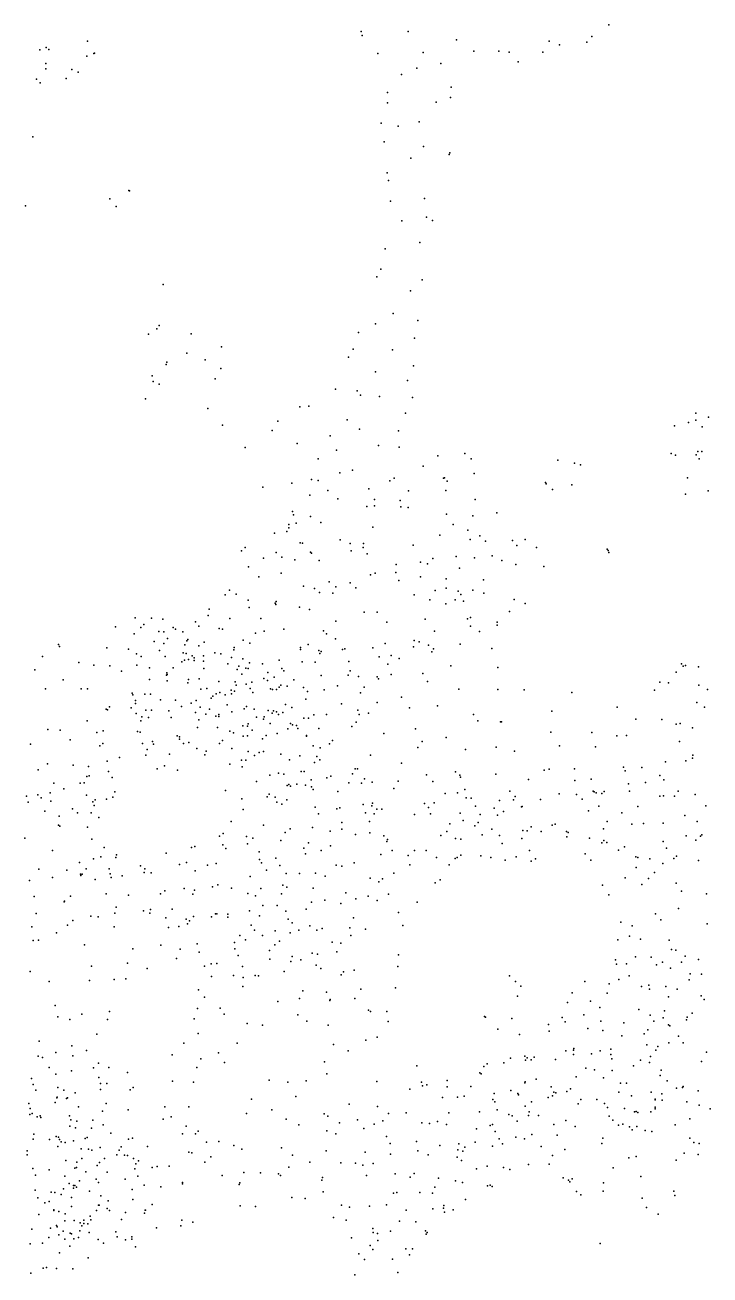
# Model space of a CAD drawing. Header units: millimetres. Extents: x -60275265 to 22802890, y -38578442 to 24337084.
# Drawn here: x 11847622 to 13808622, y 13576696 to 17154696 of the extents above; entities that cross this region are included whole.
import ezdxf

# ---------------------------------------------------------------- set-up
doc = ezdxf.new("R2010")
doc.units = ezdxf.units.MM
doc.header["$MEASUREMENT"] = 0
doc.layers.add('particles', color=7, linetype='Continuous', true_color=0x000000)

msp = doc.modelspace()

# ---------------------------------------------------------------- linework, layer by layer
at = {"layer": 'particles', "color": 93, "true_color": 0x67d435}
for p in [(13518622, 17154696), (12026622, 17108696), (12809622, 17135696), (12812622, 17124696), (12944622, 17135696), (13082622, 17112696), (13348622, 17108696), (13455622, 17105696), (13470622, 17121696), (11889622, 17083696), (11908622, 17090696), (11915622, 17084696), (12044622, 17072696), (12046622, 17073696), (12857622, 17072696), (12987622, 17075696), (13132622, 17079696), (13203622, 17079696), (13233622, 17076696), (13329622, 17076696), (13377622, 17097696), (11907622, 17044696), (12024622, 17065696), (13037622, 17044696), (13259622, 17049696), (11880622, 16999696), (11907622, 17029696), (11965622, 17001696), (11965622, 17001696), (11981622, 17027696), (11999622, 17019696), (12925622, 17012696), (12969622, 17030696), (11890622, 16988696), (12885622, 16961696), (13067622, 16976696), (12885622, 16931696), (13024622, 16933696), (13065622, 16946696), (12867622, 16873696), (12915622, 16864696), (12975622, 16877696), (11869622, 16834696), (12875622, 16820696), (12988622, 16806696), (13061622, 16783696), (13063622, 16788696), (12952622, 16773696), (12884622, 16731696), (12888622, 16709696), (12144622, 16680696), (12146622, 16679696), (12090622, 16656696), (12893622, 16650696), (12991622, 16657696), (11848622, 16636696), (12108622, 16634696), (12996622, 16604696), (12926622, 16593696), (13014622, 16594696), (12977622, 16531696), (12878622, 16513696), (12854622, 16433696), (12866622, 16455696), (12984622, 16425696), (12243622, 16411696), (12951622, 16393696), (12901622, 16328696), (12224622, 16284696), (12231622, 16294696), (12850622, 16299696), (12972622, 16308696), (12201622, 16269696), (12323622, 16270696), (12802622, 16274696), (12962622, 16258696), (12310622, 16215696), (12410622, 16233696), (12786622, 16226696), (12899622, 16224696), (12251622, 16182696), (12253622, 16189696), (12363622, 16196696), (12773622, 16203696), (12959622, 16178696), (12211622, 16150696), (12391622, 16141696), (12408622, 16171696), (12850622, 16161696), (12214622, 16134696), (12231622, 16126696), (12736622, 16112696), (12798622, 16107696), (12942622, 16136696), (12192622, 16084696), (12807622, 16094696), (12862622, 16091696), (12956622, 16088696), (12370622, 16056696), (12634622, 16061696), (12660622, 16063696), (12936622, 16043696), (13767622, 16043696), (13804622, 16031696), (12412622, 16009696), (12555622, 15993696), (12571622, 16020696), (12769622, 16024696), (12805622, 15997696), (13706622, 16007696), (13746622, 16016696), (13767622, 16023696), (13786622, 16004696), (12721622, 15978696), (12916622, 15992696), (12477622, 15945696), (12626622, 15956696), (12739622, 15937696), (12859622, 15950696), (12918622, 15946696), (13106622, 15927696), (13697622, 15927696), (13709622, 15923696), (13768622, 15924696), (13773622, 15933696), (13785622, 15933696), (12686622, 15912696), (12987622, 15891696), (13029622, 15921696), (13124622, 15912696), (13372622, 15908696), (13420622, 15900696), (13437622, 15895696), (13777622, 15912696), (12667622, 15853696), (12686622, 15850696), (12748622, 15872696), (12785622, 15880696), (12904622, 15857696), (13045622, 15857696), (13048622, 15858696), (13133622, 15870696), (13744622, 15858696), (12528622, 15831696), (12611622, 15843696), (12714622, 15822696), (12831622, 15826696), (12891622, 15849696), (12945622, 15821696), (13052622, 15822696), (13056622, 15848696), (13337622, 15844696), (13339622, 15841696), (13357622, 15824696), (13412622, 15838696), (13803622, 15821696), (12662622, 15808696), (12743622, 15798696), (12848622, 15796696), (12921622, 15793696), (13136622, 15796696), (13738622, 15811696), (12613622, 15761696), (12616622, 15752696), (12664622, 15747696), (12826622, 15776696), (12848622, 15778696), (12923622, 15775696), (12944622, 15773696), (13054622, 15754696), (13129622, 15749696), (13198622, 15758696), (12602622, 15724696), (12602622, 15715696), (12623622, 15728696), (12694622, 15730696), (12843622, 15717696), (13073622, 15724696), (13115622, 15708696), (12561622, 15699696), (12597622, 15704696), (12635622, 15672696), (12641622, 15671696), (12749622, 15680696), (13035622, 15694696), (13121622, 15681696), (13149622, 15692696), (13165622, 15677696), (13243622, 15678696), (13279622, 15681696), (12467622, 15649696), (12477622, 15658696), (12566622, 15644696), (12664622, 15645696), (12667622, 15642696), (12778622, 15670696), (12781622, 15649696), (12815622, 15658696), (12816622, 15670696), (12827622, 15640696), (12958622, 15665696), (13255622, 15664696), (13311622, 15658696), (13514622, 15654696), (13516622, 15650696), (13518622, 15644696), (12487622, 15603696), (12530622, 15628696), (12582622, 15631696), (12619622, 15623696), (12689622, 15621696), (12910622, 15610696), (12979622, 15616696), (12999622, 15612696), (13015622, 15627696), (13081622, 15633696), (13134622, 15629696), (13184622, 15635696), (13212622, 15621696), (13252622, 15610696), (13332622, 15604696), (12516622, 15574696), (12580622, 15585696), (12836622, 15580696), (12849622, 15585696), (12909622, 15587696), (12917622, 15564696), (12979622, 15574696), (13053622, 15569696), (13091622, 15599696), (13160622, 15566696), (12432622, 15536696), (12644622, 15548696), (12676622, 15541696), (12690622, 15530696), (12718622, 15560696), (12728622, 15528696), (12737622, 15546696), (12778622, 15557696), (12794622, 15543696), (13021622, 15535696), (13053622, 15542696), (13087622, 15533696), (13129622, 15536696), (13161622, 15528696), (12420622, 15523696), (12452622, 15525696), (12486622, 15508696), (12563622, 15499696), (12565622, 15495696), (12566622, 15504696), (12961622, 15523696), (13006622, 15509696), (13052622, 15497696), (13078622, 15509696), (13095622, 15524696), (13102622, 15505696), (13247622, 15510696), (13279622, 15498696), (12162622, 15457696), (12371622, 15464696), (12374622, 15482696), (12489622, 15487696), (12633622, 15488696), (12661622, 15481696), (12818622, 15473696), (12855622, 15473696), (13122622, 15458696), (13234622, 15475696), (12106622, 15431696), (12179622, 15429696), (12187622, 15438696), (12209622, 15456696), (12242622, 15453696), (12271622, 15429696), (12278622, 15425696), (12335622, 15446696), (12345622, 15433696), (12403622, 15427696), (12412622, 15425696), (12433622, 15455696), (12522622, 15455696), (12588622, 15425696), (12737622, 15448696), (12883622, 15445696), (12993622, 15453696), (13114622, 15454696), (13122622, 15433696), (13199622, 15445696), (13199622, 15436696), (12160622, 15411696), (12217622, 15389696), (12230622, 15418696), (12244622, 15417696), (12255622, 15398696), (12299622, 15417696), (12310622, 15391696), (12313622, 15395696), (12360622, 15387696), (12472622, 15393696), (12491622, 15385696), (12507622, 15413696), (12532622, 15419696), (12702622, 15420696), (12710622, 15411696), (12736622, 15397696), (12961622, 15392696), (12975622, 15388696), (13019622, 15419696), (13148622, 15418696), (11943622, 15381696), (11946622, 15375696), (12081622, 15371696), (12143622, 15367696), (12166622, 15354696), (12232622, 15364696), (12244622, 15384696), (12300622, 15357696), (12305622, 15380696), (12308622, 15355696), (12345622, 15377696), (12390622, 15357696), (12408622, 15354696), (12445622, 15365696), (12446622, 15372696), (12636622, 15372696), (12636622, 15366696), (12658622, 15381696), (12688622, 15364696), (12691622, 15355696), (12695622, 15361696), (12756622, 15366696), (12763622, 15368696), (12843622, 15371696), (12878622, 15384696), (12895622, 15349696), (12959622, 15374696), (13002622, 15379696), (13012622, 15360696), (13016622, 15368696), (13093622, 15382696), (13183622, 15369696), (11897622, 15346696), (12001622, 15329696), (12044622, 15322696), (12090622, 15320696), (12167622, 15322696), (12180622, 15346696), (12203622, 15314696), (12248622, 15346696), (12271622, 15314696), (12296622, 15331696), (12304622, 15336696), (12315622, 15338696), (12326622, 15348696), (12331622, 15343696), (12331622, 15335696), (12358622, 15348696), (12358622, 15333696), (12428622, 15325696), (12438622, 15344696), (12459622, 15319696), (12471622, 15340696), (12490622, 15328696), (12527622, 15325696), (12575622, 15336696), (12640622, 15331696), (12678622, 15330696), (12774622, 15332696), (12861622, 15345696), (12886622, 15324696), (12918622, 15341696), (13066622, 15320696), (13201622, 15315696), (13726622, 15325696), (13731622, 15319696), (13738622, 15321696), (13775622, 15317696), (11875622, 15308696), (11956622, 15280696), (12123622, 15304696), (12203622, 15281696), (12252622, 15293696), (12253622, 15300696), (12254622, 15295696), (12315622, 15281696), (12346622, 15282696), (12359622, 15312696), (12454622, 15309696), (12468622, 15296696), (12479622, 15313696), (12486622, 15312696), (12531622, 15283696), (12541622, 15278696), (12542622, 15301696), (12560622, 15287696), (12582622, 15312696), (12588622, 15305696), (12617622, 15280696), (12695622, 15292696), (12772622, 15293696), (12778622, 15305696), (12802622, 15289696), (12855622, 15288696), (12859622, 15282696), (12895622, 15295696), (12986622, 15298696), (13711622, 15302696), (11906622, 15254696), (12008622, 15254696), (12026622, 15254696), (12254622, 15277696), (12313622, 15271696), (12350622, 15253696), (12368622, 15255696), (12402622, 15275696), (12405622, 15243696), (12437622, 15250696), (12447622, 15247696), (12449622, 15274696), (12452622, 15264696), (12480622, 15267696), (12492622, 15255696), (12496622, 15273696), (12499622, 15243696), (12550622, 15254696), (12556622, 15252696), (12567622, 15252696), (12575622, 15259696), (12579622, 15264696), (12598622, 15261696), (12644622, 15258696), (12656622, 15246696), (12703622, 15251696), (12742622, 15262696), (12807622, 15242696), (12818622, 15259696), (12999622, 15275696), (13089622, 15253696), (13201622, 15252696), (13276622, 15251696), (13412622, 15243696), (13649622, 15250696), (13664622, 15273696), (13689622, 15271696), (13776622, 15264696), (13801622, 15252696), (12154622, 15241696), (12156622, 15237696), (12163622, 15220696), (12163622, 15212696), (12190622, 15239696), (12206622, 15239696), (12235622, 15222696), (12278622, 15221696), (12323622, 15213696), (12337622, 15220696), (12380622, 15227696), (12385622, 15233696), (12394622, 15240696), (12420622, 15237696), (12426622, 15208696), (12438622, 15240696), (12593622, 15209696), (12651622, 15224696), (12753622, 15211696), (12855622, 15215696), (12925622, 15230696), (13770622, 15215696), (12079622, 15196696), (12083622, 15194696), (12089622, 15202696), (12151622, 15199696), (12165622, 15183696), (12181622, 15174696), (12193622, 15193696), (12201622, 15172696), (12209622, 15193696), (12259622, 15191696), (12265622, 15172696), (12295622, 15203696), (12335622, 15186696), (12348622, 15201696), (12365622, 15181696), (12375622, 15196696), (12393622, 15176696), (12402622, 15180696), (12402622, 15175696), (12439622, 15188696), (12474622, 15197696), (12481622, 15203696), (12503622, 15196696), (12510622, 15173696), (12532622, 15174696), (12543622, 15192696), (12555622, 15184696), (12558622, 15191696), (12567622, 15188696), (12573622, 15180696), (12585622, 15186696), (12611622, 15200696), (12674622, 15179696), (12710622, 15180696), (12800622, 15193696), (12804622, 15180696), (12830622, 15184696), (12948622, 15199696), (13028622, 15205696), (13131622, 15180696), (13355622, 15190696), (13542622, 15201696), (13792622, 15201696), (11912622, 15137696), (11948622, 15136696), (12025622, 15162696), (12179622, 15162696), (12341622, 15143696), (12345622, 15165696), (12398622, 15143696), (12471622, 15148696), (12484622, 15147696), (12486622, 15154696), (12497622, 15136696), (12530622, 15167696), (12549622, 15155696), (12599622, 15139696), (12607622, 15155696), (12613622, 15151696), (12624622, 15149696), (12628622, 15140696), (12645622, 15170696), (12659622, 15170696), (12688622, 15140696), (12783622, 15146696), (12795622, 15158696), (12965622, 15139696), (13143622, 15162696), (13208622, 15159696), (13211622, 15159696), (13596622, 15167696), (13670622, 15166696), (13711622, 15153696), (13723622, 15155696), (13758622, 15142696), (11976622, 15108696), (12053622, 15129696), (12071622, 15134696), (12169622, 15132696), (12177622, 15130696), (12212622, 15103696), (12283622, 15119696), (12289622, 15116696), (12289622, 15110696), (12316622, 15100696), (12412622, 15106696), (12433622, 15133696), (12444622, 15128696), (12472622, 15118696), (12484622, 15119696), (12527622, 15111696), (12537622, 15120696), (12569622, 15126696), (12653622, 15120696), (12653622, 15118696), (12727622, 15106696), (12874622, 15126696), (12984622, 15103696), (13053622, 15115696), (13352622, 15130696), (13470622, 15129696), (13541622, 15119696), (13569622, 15120696), (13721622, 15103696), (11863622, 15095696), (12061622, 15091696), (12070622, 15097696), (12183622, 15097696), (12193622, 15064696), (12197622, 15080696), (12215622, 15095696), (12261622, 15067696), (12301622, 15097696), (12339622, 15083696), (12362622, 15065696), (12366622, 15075696), (12404622, 15097696), (12439622, 15083696), (12486622, 15074696), (12504622, 15063696), (12517622, 15072696), (12530622, 15074696), (12579622, 15067696), (12672622, 15091696), (12692622, 15085696), (12719622, 15096696), (12836622, 15064696), (12972622, 15086696), (13108622, 15080696), (13196622, 15087696), (13248622, 15075696), (13377622, 15091696), (13480622, 15088696), (13759622, 15064696), (11911622, 15039696), (11985622, 15035696), (12029622, 15032696), (12082622, 15047696), (12118622, 15057696), (12246622, 15033696), (12433622, 15038696), (12467622, 15050696), (12469622, 15031696), (12479622, 15050696), (12604622, 15051696), (12634622, 15062696), (12676622, 15043696), (12682622, 15060696), (12691622, 15051696), (12925622, 15041696), (13560622, 15030696), (13613622, 15029696), (13681622, 15045696), (13739622, 15048696), (13758622, 15055696), (11885622, 15022696), (12024622, 15003696), (12031622, 15005696), (12086622, 15017696), (12097622, 15000696), (12225622, 15025696), (12284622, 15021696), (12548622, 15007696), (12573622, 15012696), (12588622, 15010696), (12638622, 15017696), (12646622, 15017696), (12666622, 14993696), (12711622, 14999696), (12723622, 15004696), (12785622, 15011696), (12792622, 15025696), (12799622, 15025696), (12819622, 14996696), (12996622, 15008696), (13079622, 15016696), (13092622, 15007696), (13094622, 15001696), (13195622, 15010696), (13288622, 14994696), (13333622, 15021696), (13348622, 15024696), (13420622, 15025696), (13468622, 14995696), (13565622, 15019696), (13664622, 15006696), (13676622, 14993696), (11919622, 14956696), (11930622, 14984696), (11958622, 14968696), (12005622, 14984696), (12016622, 14985696), (12104622, 14959696), (12421622, 14963696), (12510622, 14989696), (12598622, 14977696), (12602622, 14980696), (12607622, 14975696), (12625622, 14981696), (12650622, 14978696), (12667622, 14973696), (12672622, 14966696), (12743622, 14960696), (12774622, 14985696), (12810622, 14984696), (12841622, 14987696), (12903622, 14969696), (12915622, 14990696), (13015622, 14989696), (13085622, 14956696), (13106622, 14966696), (13235622, 14961696), (13421622, 14991696), (13474622, 14961696), (13476622, 14959696), (13482622, 14956696), (13505622, 14960696), (13575622, 14982696), (13578622, 14961696), (13623622, 14986696), (13717622, 14961696), (11851622, 14947696), (11856622, 14929696), (11884622, 14950696), (11893622, 14942696), (11921622, 14932696), (12023622, 14949696), (12041622, 14930696), (12045622, 14920696), (12048622, 14936696), (12080622, 14938696), (12098622, 14944696), (12468622, 14939696), (12540622, 14945696), (12546622, 14952696), (12563622, 14944696), (12568622, 14929696), (12582622, 14924696), (12597622, 14936696), (12815622, 14923696), (12842622, 14927696), (12991622, 14926696), (13018622, 14928696), (13050622, 14954696), (13110622, 14942696), (13124622, 14941696), (13205622, 14934696), (13245622, 14936696), (13250622, 14946696), (13323622, 14937696), (13376622, 14953696), (13426622, 14951696), (13442622, 14938696), (13498622, 14954696), (13664622, 14947696), (13675622, 14948696), (13706622, 14947696), (13766622, 14951696), (11904622, 14904696), (11945622, 14889696), (11983622, 14910696), (11997622, 14899696), (12036622, 14899696), (12058622, 14886696), (12472622, 14908696), (12678622, 14915696), (12687622, 14896696), (12740622, 14910696), (12748622, 14913696), (12822622, 14899696), (12840622, 14919696), (12847622, 14896696), (12854622, 14909696), (12869622, 14909696), (12962622, 14894696), (13002622, 14914696), (13008622, 14896696), (13093622, 14898696), (13137622, 14918696), (13150622, 14894696), (13190622, 14912696), (13200622, 14892696), (13217622, 14903696), (13268622, 14916696), (13270622, 14917696), (13460622, 14905696), (13490622, 14918696), (13556622, 14899696), (13601622, 14917696), (13736622, 14891696), (13796622, 14919696), (11943622, 14864696), (11947622, 14861696), (12026622, 14858696), (12437622, 14874696), (12530622, 14864696), (12606622, 14853696), (12670622, 14857696), (12754622, 14871696), (12754622, 14852696), (12833622, 14874696), (13063622, 14867696), (13101622, 14877696), (13135622, 14862696), (13144622, 14871696), (13183622, 14852696), (13296622, 14859696), (13356622, 14864696), (13365622, 14866696), (13503622, 14853696), (13514622, 14874696), (13584622, 14866696), (13618622, 14868696), (13674622, 14869696), (13771622, 14874696), (11847622, 14826696), (12038622, 14824696), (12404622, 14832696), (12414622, 14840696), (12481622, 14831696), (12499622, 14826696), (12579622, 14820696), (12592622, 14843696), (12659622, 14813696), (12721622, 14846696), (12793622, 14837696), (12834622, 14842696), (12874622, 14833696), (12883622, 14817696), (12885622, 14823696), (13037622, 14834696), (13055622, 14845696), (13079622, 14825696), (13095622, 14824696), (13156622, 14836696), (13205622, 14834696), (13269622, 14825696), (13272622, 14848696), (13285622, 14847696), (13325622, 14845696), (13397622, 14845696), (13398622, 14830696), (13402622, 14843696), (13463622, 14826696), (13498622, 14813696), (13504622, 14820696), (13513622, 14814696), (13674622, 14817696), (13740622, 14833696), (13767622, 14821696), (13781622, 14832696), (13785622, 14836696), (11926622, 14791696), (12074622, 14800696), (12109622, 14779696), (12251622, 14783696), (12324622, 14800696), (12333622, 14803696), (12413622, 14807696), (12422622, 14797696), (12484622, 14810696), (12517622, 14787696), (12645622, 14798696), (12650622, 14782696), (12695622, 14791696), (12722622, 14804696), (12866622, 14780696), (12898622, 14791696), (12944622, 14777696), (12962622, 14791696), (12995622, 14791696), (13095622, 14778696), (13213622, 14811696), (13291622, 14791696), (13451622, 14782696), (13546622, 14792696), (13563622, 14802696), (13683622, 14798696), (12003622, 14757696), (12043622, 14767696), (12064622, 14773696), (12107622, 14771696), (12178622, 14747696), (12289622, 14751696), (12309622, 14757696), (12369622, 14749696), (12394622, 14754696), (12518622, 14765696), (12524622, 14756696), (12565622, 14769696), (12577622, 14748696), (12738622, 14749696), (12754622, 14746696), (12789622, 14756696), (12949622, 14750696), (13025622, 14771696), (13061622, 14750696), (13078622, 14768696), (13084622, 14771696), (13152622, 14776696), (13181622, 14771696), (13222622, 14763696), (13253622, 14773696), (13296622, 14761696), (13308622, 14767696), (13467622, 14763696), (13596622, 14773696), (13597622, 14742696), (13601622, 14771696), (13636622, 14767696), (13673622, 14754696), (13704622, 14768696), (13712622, 14775696), (13775622, 14762696), (11860622, 14705696), (11887622, 14738696), (11926622, 14714696), (11967622, 14735696), (12006622, 14723696), (12007622, 14720696), (12011622, 14723696), (12022622, 14739696), (12048622, 14708696), (12088622, 14739696), (12091622, 14724696), (12094622, 14714696), (12125622, 14719696), (12188622, 14728696), (12190622, 14739696), (12208622, 14727696), (12334622, 14733696), (12492622, 14717696), (12538622, 14735696), (12595622, 14725696), (12633622, 14725696), (12679622, 14726696), (12706622, 14718696), (12835622, 14712696), (12870622, 14710696), (12903622, 14726696), (13036622, 14707696), (13565622, 14713696), (13632622, 14711696), (13649622, 14728696), (12247622, 14676696), (12303622, 14682696), (12332622, 14678696), (12384622, 14687696), (12399622, 14693696), (12438622, 14683696), (12522622, 14682696), (12585622, 14692696), (12597622, 14686696), (12672622, 14683696), (12765622, 14670696), (12860622, 14701696), (13021622, 14699696), (13500622, 14692696), (13613622, 14694696), (13711622, 14698696), (13726622, 14675696), (11873622, 14659696), (11959622, 14644696), (11960622, 14646696), (11977622, 14660696), (12079622, 14667696), (12143622, 14663696), (12235622, 14667696), (12327622, 14666696), (12485622, 14668696), (12507622, 14661696), (12528622, 14634696), (12569622, 14634696), (12581622, 14667696), (12667622, 14643696), (12705622, 14649696), (12751622, 14639696), (12794622, 14653696), (12829622, 14660696), (12855622, 14648696), (12888622, 14666696), (12970622, 14643696), (13518622, 14664696), (13798622, 14667696), (11879622, 14611696), (12035622, 14603696), (12056622, 14601696), (12104622, 14612696), (12108622, 14629696), (12186622, 14618696), (12204622, 14612696), (12206622, 14622696), (12250622, 14598696), (12268622, 14623696), (12329622, 14602696), (12381622, 14601696), (12392622, 14610696), (12396622, 14610696), (12428622, 14609696), (12428622, 14600696), (12490622, 14618696), (12518622, 14604696), (12594622, 14617696), (12652622, 14623696), (12787622, 14598696), (12916622, 14614696), (13652622, 14610696), (13718622, 14625696), (11867622, 14573696), (11969622, 14577696), (11969622, 14577696), (11984622, 14591696), (12102622, 14573696), (12258622, 14571696), (12287622, 14574696), (12308622, 14595696), (12312622, 14581696), (12318622, 14590696), (12494622, 14577696), (12504622, 14563696), (12600622, 14595696), (12612622, 14584696), (12631622, 14563696), (12662622, 14575696), (12682622, 14563696), (12698622, 14568696), (12777622, 14570696), (12822622, 14566696), (12929622, 14576696), (13553622, 14586696), (13585622, 14575696), (13667622, 14593696), (13800622, 14581696), (11870622, 14533696), (11886622, 14534696), (11937622, 14555696), (12447622, 14528696), (12462622, 14548696), (12478622, 14535696), (12527622, 14548696), (12563622, 14561696), (12576622, 14532696), (12606622, 14555696), (12726622, 14529696), (12751622, 14526696), (12780622, 14548696), (13544622, 14535696), (13578622, 14546696), (13609622, 14537696), (13691622, 14534696), (12017622, 14521696), (12156622, 14510696), (12236622, 14520696), (12291622, 14509696), (12340622, 14524696), (12346622, 14500696), (12448622, 14510696), (12457622, 14491696), (12547622, 14505696), (12562622, 14521696), (12669622, 14497696), (12684622, 14494696), (12740622, 14501696), (12916622, 14492696), (13698622, 14508696), (13710622, 14506696), (12037622, 14460696), (12140622, 14469696), (12281622, 14482696), (12361622, 14460696), (12380622, 14467696), (12396622, 14468696), (12470622, 14459696), (12548622, 14480696), (12608622, 14473696), (12612622, 14488696), (12637622, 14478696), (12681622, 14463696), (12914622, 14459696), (13537622, 14478696), (13540622, 14466696), (13569622, 14467696), (13595622, 14487696), (13640622, 14486696), (13655622, 14464696), (13672622, 14471696), (13726622, 14471696), (13737622, 14489696), (13775622, 14479696), (11862622, 14445696), (12032622, 14419696), (12102622, 14422696), (12136622, 14424696), (12197622, 14453696), (12381622, 14430696), (12444622, 14433696), (12472622, 14428696), (12506622, 14433696), (12515622, 14432696), (12589622, 14445696), (12694622, 14453696), (12752622, 14435696), (12759622, 14444696), (12789622, 14449696), (13234622, 14432696), (13547622, 14422696), (13577622, 14432696), (13695622, 14454696), (13748622, 14421696), (13751622, 14438696), (13784622, 14437696), (11916622, 14416696), (12344622, 14392696), (12471622, 14402696), (12642622, 14389696), (12710622, 14386696), (12808622, 14394696), (12908622, 14398696), (13251622, 14416696), (13266622, 14403696), (13413622, 14384696), (13450622, 14416696), (13514622, 14383696), (13519622, 14409696), (13612622, 14402696), (13633622, 14406696), (13635622, 14394696), (13682622, 14402696), (13714622, 14394696), (12361622, 14371696), (12571622, 14359696), (12633622, 14367696), (12720622, 14362696), (12721622, 14365696), (12791622, 14367696), (13257622, 14374696), (13400622, 14356696), (13466622, 14360696), (13689622, 14372696), (13783622, 14375696), (13791622, 14365696), (11933622, 14347696), (11941622, 14315696), (12010622, 14323696), (12089622, 14330696), (12341622, 14339696), (12406622, 14340696), (12417622, 14323696), (12628622, 14321696), (12830622, 14334696), (12836622, 14330696), (12883622, 14330696), (13162622, 14316696), (13165622, 14314696), (13385622, 14313696), (13447622, 14321696), (13493622, 14342696), (13604622, 14336696), (13637622, 14320696), (13674622, 14312696), (13678622, 14332696), (13743622, 14314696), (13757622, 14325696), (11975622, 14307696), (12083622, 14307696), (12331622, 14309696), (12483622, 14296696), (12527622, 14291696), (12654622, 14303696), (12715622, 14291696), (12887622, 14302696), (13201622, 14280696), (13241622, 14310696), (13346622, 14293696), (13393622, 14301696), (13458622, 14282696), (13495622, 14303696), (13501622, 14276696), (13561622, 14298696), (13630622, 14278696), (13647622, 14303696), (13689622, 14292696), (13693622, 14289696), (13741622, 14306696), (11888622, 14245696), (12053622, 14265696), (12302622, 14240696), (12343622, 14267696), (12454622, 14240696), (12823622, 14248696), (12855622, 14257696), (13263622, 14264696), (13348622, 14274696), (13556622, 14261696), (13620622, 14266696), (13690622, 14241696), (13718622, 14260696), (13731622, 14241696), (11935622, 14213696), (11981622, 14232696), (12023622, 14219696), (12268622, 14206696), (12401622, 14212696), (12730622, 14236696), (12772622, 14218696), (13395622, 14218696), (13417622, 14220696), (13417622, 14207696), (13418622, 14224696), (13469622, 14209696), (13494622, 14218696), (13524622, 14222696), (13524622, 14207696), (13627622, 14235696), (13653622, 14220696), (13659622, 14230696), (13798622, 14214696), (11885622, 14202696), (11897622, 14199696), (11916622, 14170696), (11984622, 14203696), (12043622, 14169696), (12057622, 14182696), (12087622, 14170696), (12339622, 14170696), (12350622, 14195696), (12418622, 14184696), (12704622, 14186696), (12969622, 14175696), (13161622, 14173696), (13170622, 14180696), (13218622, 14183696), (13237622, 14197696), (13278622, 14202696), (13280622, 14191696), (13285622, 14198696), (13296622, 14192696), (13305622, 14200696), (13366622, 14193696), (13527622, 14195696), (13589622, 14175696), (13609622, 14191696), (13635622, 14184696), (13638622, 14201696), (13784622, 14187696), (11866622, 14138696), (11935622, 14151696), (11980622, 14160696), (12058622, 14141696), (12140622, 14156696), (12546622, 14134696), (12711622, 14152696), (13056622, 14133696), (13149622, 14155696), (13153622, 14152696), (13310622, 14137696), (13425622, 14143696), (13453622, 14168696), (13477622, 14163696), (13503622, 14140696), (13528622, 14161696), (13665622, 14147696), (13668622, 14162696), (11870622, 14121696), (11878622, 14105696), (11941622, 14113696), (11958622, 14105696), (11991622, 14097696), (12063622, 14124696), (12063622, 14107696), (12081622, 14124696), (12148622, 14106696), (12157622, 14113696), (12269622, 14131696), (12329622, 14128696), (12599622, 14128696), (12652622, 14132696), (12854622, 14130696), (12949622, 14108696), (12982622, 14128696), (12985622, 14117696), (12997622, 14120696), (13056622, 14115696), (13123622, 14116696), (13238622, 14104696), (13278622, 14126696), (13279622, 14129696), (13353622, 14115696), (13361622, 14099696), (13367622, 14097696), (13398622, 14101696), (13409622, 14109696), (13547622, 14099696), (13552622, 14125696), (13569622, 14125696), (13640622, 14099696), (13685622, 14132696), (13712622, 14111696), (13729622, 14113696), (13731622, 14116696), (13774622, 14103696), (11858622, 14067696), (11933622, 14070696), (11938622, 14083696), (11939622, 14085696), (11966622, 14081696), (11969622, 14083696), (12079622, 14067696), (12495622, 14079696), (12622622, 14087696), (12775622, 14065696), (13042622, 14084696), (13085622, 14085696), (13104622, 14088696), (13186622, 14078696), (13190622, 14096696), (13192622, 14072696), (13258622, 14096696), (13260622, 14092696), (13297622, 14072696), (13345622, 14084696), (13357622, 14089696), (13431622, 14066696), (13438622, 14078696), (13484622, 14078696), (13506622, 14067696), (13583622, 14089696), (13651622, 14079696), (13651622, 14077696), (13670622, 14095696), (13671622, 14076696), (13742622, 14072696), (13777622, 14062696), (11861622, 14035696), (11862622, 14053696), (11868622, 14038696), (11882622, 14029696), (11890622, 14032696), (11892622, 14027696), (11974622, 14032696), (12000622, 14057696), (12069622, 14045696), (12142622, 14049696), (12247622, 14057696), (12265622, 14029696), (12316622, 14057696), (12481622, 14038696), (12554622, 14049696), (12703622, 14037696), (12714622, 14031696), (12856622, 14058696), (12888622, 14038696), (12938622, 14040696), (13060622, 14040696), (13148622, 14043696), (13199622, 14049696), (13232622, 14035696), (13242622, 14032696), (13279622, 14059696), (13288622, 14033696), (13290622, 14043696), (13317622, 14033696), (13515622, 14055696), (13519622, 14031696), (13563622, 14053696), (13592622, 14043696), (13597622, 14044696), (13601622, 14041696), (13639622, 14043696), (13651622, 14056696), (13651622, 14052696), (13808622, 14052696), (11975622, 14002696), (11978622, 14020696), (11992622, 13997696), (11995622, 14016696), (12037622, 13996696), (12041622, 14019696), (12071622, 14006696), (12243622, 14022696), (12308622, 14002696), (12595622, 14022696), (12631622, 14006696), (12747622, 14012696), (12799622, 14020696), (12817622, 13995696), (12847622, 14008696), (12871622, 14017696), (12983622, 14012696), (13005622, 14010696), (13028622, 14015696), (13054622, 14007696), (13140622, 13994696), (13179622, 14004696), (13185622, 14007696), (13256622, 14016696), (13361622, 14007696), (13395622, 14018696), (13422622, 14001696), (13530622, 14019696), (13546622, 14005696), (13558622, 14008696), (13578622, 14000696), (13585622, 13992696), (13599622, 14001696), (13622622, 13990696), (13708622, 14006696), (13750622, 14023696), (11870622, 13965696), (11872622, 13979696), (11917622, 13964696), (11936622, 13972696), (11943622, 13971696), (11946622, 13964696), (11951622, 13957696), (11962622, 13955696), (11986622, 13960696), (12019622, 13967696), (12025622, 13970696), (12093622, 13982696), (12143622, 13965696), (12155622, 13968696), (12298622, 13980696), (12335622, 13980696), (12343622, 13988696), (12367622, 13956696), (12402622, 13958696), (12711622, 13989696), (12737622, 13980696), (12882622, 13972696), (12968622, 13958696), (13136622, 13956696), (13193622, 13987696), (13204622, 13966696), (13252622, 13971696), (13277622, 13966696), (13298622, 13978696), (13370622, 13976696), (13501622, 13968696), (13641622, 13987696), (13750622, 13968696), (13762622, 13955696), (11853622, 13931696), (11853622, 13920696), (11941622, 13944696), (12008622, 13937696), (12029622, 13936696), (12038622, 13933696), (12062622, 13941696), (12110622, 13920696), (12117622, 13933696), (12122622, 13943696), (12132622, 13919696), (12140622, 13918696), (12198622, 13944696), (12316622, 13928696), (12325622, 13926696), (12445622, 13947696), (12468622, 13936696), (12581622, 13940696), (12613622, 13919696), (12709622, 13931696), (12821622, 13928696), (12892622, 13952696), (12893622, 13922696), (12972622, 13931696), (13001622, 13920696), (13035622, 13947696), (13086622, 13934696), (13089622, 13951696), (13100622, 13930696), (13106622, 13942696), (13185622, 13945696), (13214622, 13951696), (13325622, 13944696), (13357622, 13918696), (13392622, 13935696), (13498622, 13952696), (13734622, 13925696), (13774622, 13921696), (13777622, 13952696), (11964622, 13904696), (11990622, 13882696), (11994622, 13884696), (11995622, 13899696), (12010622, 13909696), (12054622, 13889696), (12060622, 13898696), (12075622, 13909696), (12158622, 13909696), (12164622, 13894696), (12172622, 13903696), (12211622, 13884696), (12225622, 13887696), (12260622, 13888696), (12362622, 13899696), (12379622, 13914696), (12602622, 13885696), (12662622, 13899696), (12751622, 13897696), (12793622, 13896696), (12814622, 13890696), (12844622, 13895696), (13084622, 13913696), (13097622, 13904696), (13170622, 13888696), (13217622, 13884696), (13288622, 13892696), (13348622, 13893696), (13531622, 13883696), (13576622, 13911696), (13597622, 13915696), (13711622, 13905696), (11869622, 13881696), (11877622, 13862696), (11916622, 13877696), (11961622, 13859696), (12021622, 13871696), (12051622, 13850696), (12082622, 13870696), (12134622, 13850696), (12161622, 13880696), (12170622, 13859696), (12411622, 13861696), (12473622, 13869696), (12521622, 13868696), (12573622, 13866696), (12578622, 13861696), (12697622, 13847696), (12699622, 13855696), (12825622, 13861696), (12907622, 13866696), (12950622, 13856696), (12961622, 13867696), (13031622, 13853696), (13140622, 13880696), (13235622, 13878696), (13388622, 13854696), (13403622, 13847696), (13413622, 13851696), (13610622, 13858696), (11876622, 13819696), (11922622, 13813696), (11932622, 13812696), (11957622, 13823696), (11973622, 13838696), (11986622, 13832696), (11986622, 13825696), (11990622, 13832696), (11994622, 13827696), (12003622, 13846696), (12032622, 13816696), (12057622, 13841696), (12154622, 13821696), (12188622, 13833696), (12236622, 13828696), (12298622, 13841696), (12298622, 13837696), (12460622, 13835696), (12462622, 13840696), (12701622, 13814696), (12911622, 13812696), (12977622, 13812696), (13020622, 13827696), (13079622, 13846696), (13099622, 13841696), (13171622, 13831696), (13179622, 13833696), (13184622, 13829696), (13407622, 13843696), (13426622, 13815696), (13502622, 13816696), (13503622, 13840696), (13704622, 13816696), (11884622, 13797696), (11904622, 13783696), (11916622, 13786696), (11951622, 13806696), (11980622, 13798696), (12057622, 13776696), (12059622, 13776696), (12064622, 13803696), (12085622, 13788696), (12156622, 13792696), (12211622, 13778696), (12611622, 13798696), (12649622, 13795696), (12753622, 13776696), (12882622, 13777696), (12902622, 13810696), (13014622, 13810696), (13046622, 13775696), (13108622, 13792696), (13438622, 13805696), (13614622, 13796696), (13707622, 13804696), (11887622, 13749696), (11930622, 13763696), (11930622, 13761696), (11944622, 13758696), (11962622, 13751696), (11980622, 13772696), (12034622, 13744696), (12052622, 13761696), (12082622, 13766696), (12089622, 13761696), (12135622, 13755696), (12189622, 13753696), (12191622, 13762696), (12192622, 13762696), (12463622, 13774696), (12507622, 13772696), (12730622, 13741696), (12776622, 13770696), (12833622, 13773696), (12938622, 13762696), (13015622, 13765696), (13045622, 13767696), (13048622, 13756696), (13073622, 13763696), (13626622, 13769696), (13660622, 13750696), (11867622, 13707696), (11920622, 13710696), (11937622, 13718696), (11939622, 13714696), (11961622, 13731696), (11988622, 13732696), (12005622, 13725696), (12010622, 13717696), (12015622, 13733696), (12015622, 13723696), (12027622, 13722696), (12035622, 13734696), (12123622, 13735696), (12223622, 13711696), (12293622, 13717696), (12296622, 13733696), (12327622, 13727696), (12766622, 13733696), (12843622, 13709696), (12919622, 13730696), (12966622, 13728696), (11915622, 13683696), (11944622, 13691696), (11956622, 13701696), (11961622, 13679696), (11976622, 13696696), (11980622, 13694696), (11987622, 13680696), (12000622, 13683696), (12004622, 13702696), (12031622, 13698696), (12056622, 13678696), (12107622, 13700696), (12111622, 13685696), (12135622, 13677696), (12153622, 13685696), (12153622, 13679696), (12782622, 13682696), (12844622, 13698696), (12856622, 13695696), (12857622, 13675696), (12893622, 13701696), (12994622, 13702696), (12995622, 13693696), (12998622, 13698696), (11862622, 13665696), (11897622, 13667696), (11946622, 13639696), (11975622, 13659696), (12072622, 13667696), (12163622, 13657696), (12803622, 13637696), (12835622, 13660696), (12843622, 13649696), (12937622, 13651696), (12948622, 13634696), (12956622, 13651696), (13494622, 13666696), (11899622, 13596696), (11909622, 13597696), (12028622, 13625696), (12819622, 13620696), (12899622, 13621696), (11864622, 13581696), (11937622, 13595696), (11984622, 13594696), (12791622, 13576696), (12914622, 13583696)]:
    msp.add_point(p, dxfattribs=at)

doc.saveas('drawing.dxf')
